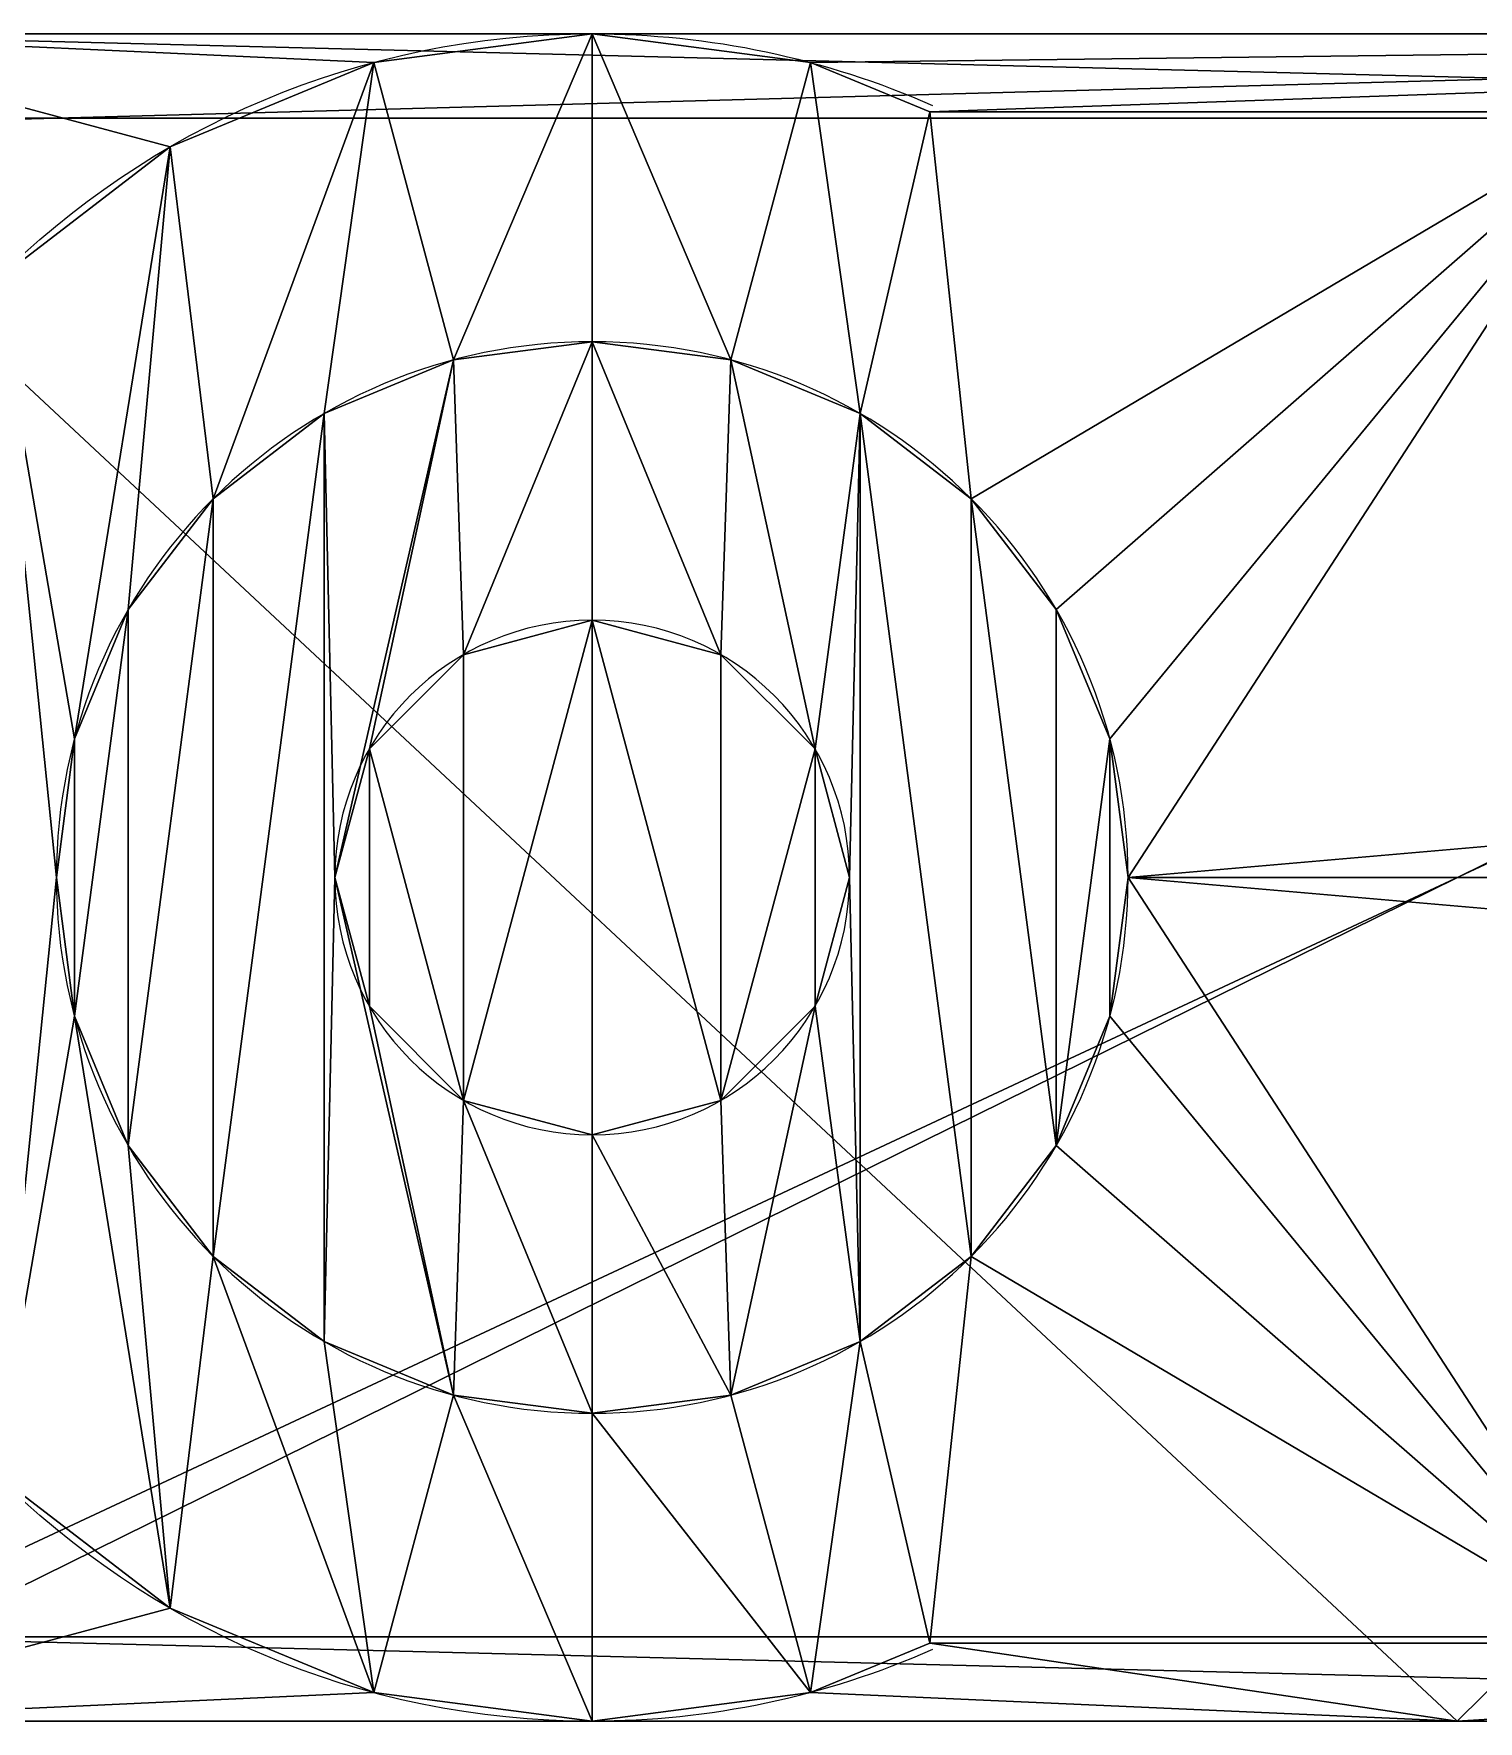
# Model space of a CAD drawing. Extents: x 14.6 to 67.6, y 90.1 to 110.1.
# Drawn here: x 24.21 to 41.33, y 90.14 to 110.14 of the extents above; entities that cross this region are included whole.
import ezdxf

# ---------------------------------------------------------------- set-up
doc = ezdxf.new("R2010")
doc.units = 0
doc.layers.get('0').update_dxf_attribs({"color": 13, "linetype": 'CONTINUOUS'})

# ---------------------------------------------------------------- blocks, each defined once
blk = doc.blocks.new('GROUP_1')
for p, q in [((6.25, 20, 23.65), (46.75, 20, 23.65)), ((16.25, 10, 60), (16.25, 10, 66.849)), ((16.25, 10, 60), (16.25, 10, 53.25)), ((16.25, 10, 53.25), (16.25, 10)), ((6.25, 0, 23.65), (26.5, 0, 23.65)), ((26.5, 0, 44.15), (6.25, 0, 44.15)), ((26.5, 0, 44.15), (26.5, 0, 23.65)), ((46.75, 0, 44.15), (26.5, 0, 44.15)), ((26.5, 0, 23.65), (46.75, 0, 23.65)), ((26.5, 0, 23.65), (26.5, 0, 18.65)), ((26.5, 0, 44.15), (26.5, 0, 53.25))]:
    blk.add_line(p, q)
at = {"color": 250}
for p, q in [((46.75, 20, 18.65), (6.25, 20, 18.65)), ((46.75, 20, 44.15), (6.25, 20, 44.15)), ((6.25, 20, 53.25), (16.25, 20, 53.25)), ((16.25, 20, 53.25), (46.75, 20, 53.25)), ((16.25, 20, 53.25), (16.25, 20, 54.55)), ((13.662, 19.659, 53.25), (13.662, 19.659, 54.55)), ((18.838, 19.659, 53.25), (18.838, 19.659, 54.55)), ((20.25, 19.074, 54.55), (28.5, 19.074, 54.55)), ((20.25, 19.074, 53.25), (41.5, 19.074, 53.25)), ((20.25, 19.074, 53.25), (20.25, 19.074, 54.55)), ((7.25, 19, 17.15), (45.75, 19, 17.15)), ((11.25, 18.66, 53.25), (11.25, 18.66, 54.55)), ((16.25, 16.35, 54.55), (16.25, 16.35, 56.55)), ((14.606, 16.134, 54.55), (14.606, 16.134, 56.55)), ((17.894, 16.134, 54.55), (17.894, 16.134, 56.55)), ((13.075, 15.499, 54.55), (13.075, 15.499, 56.55)), ((19.425, 15.499, 54.55), (19.425, 15.499, 56.55)), ((11.76, 14.49, 54.55), (11.76, 14.49, 56.55)), ((20.74, 14.49, 54.55), (20.74, 14.49, 56.55)), ((10.751, 13.175, 54.55), (10.751, 13.175, 56.55)), ((16.25, 13.05, 56.55), (16.25, 13.05, 60)), ((21.749, 13.175, 54.55), (21.749, 13.175, 56.55)), ((14.725, 12.641, 56.55), (14.725, 12.641, 60)), ((17.775, 12.641, 56.55), (17.775, 12.641, 60)), ((10.116, 11.644, 54.55), (10.116, 11.644, 56.55)), ((22.384, 11.644, 54.55), (22.384, 11.644, 56.55)), ((13.609, 11.525, 56.55), (13.609, 11.525, 60)), ((18.891, 11.525, 56.55), (18.891, 11.525, 60)), ((9.9, 10, 54.55), (9.9, 10, 56.55)), ((13.2, 10, 56.55), (13.2, 10, 60)), ((19.3, 10, 56.55), (19.3, 10, 60)), ((22.6, 10, 54.55), (22.6, 10, 56.55)), ((13.609, 8.475, 56.55), (13.609, 8.475, 60)), ((18.891, 8.475, 56.55), (18.891, 8.475, 60)), ((10.116, 8.356, 54.55), (10.116, 8.356, 56.55)), ((22.384, 8.356, 54.55), (22.384, 8.356, 56.55)), ((14.725, 7.359, 56.55), (14.725, 7.359, 60)), ((17.775, 7.359, 56.55), (17.775, 7.359, 60)), ((10.751, 6.825, 54.55), (10.751, 6.825, 56.55)), ((16.25, 6.95, 56.55), (16.25, 6.95, 60)), ((21.749, 6.825, 54.55), (21.749, 6.825, 56.55)), ((11.76, 5.51, 54.55), (11.76, 5.51, 56.55)), ((20.74, 5.51, 54.55), (20.74, 5.51, 56.55)), ((13.075, 4.501, 54.55), (13.075, 4.501, 56.55)), ((19.425, 4.501, 54.55), (19.425, 4.501, 56.55)), ((14.606, 3.866, 54.55), (14.606, 3.866, 56.55)), ((17.894, 3.866, 54.55), (17.894, 3.866, 56.55)), ((16.25, 3.65, 54.55), (16.25, 3.65, 56.55)), ((11.25, 1.34, 53.25), (11.25, 1.34, 54.55)), ((45.75, 1, 17.15), (7.25, 1, 17.15)), ((20.25, 0.926, 54.55), (28.5, 0.926, 54.55)), ((20.25, 0.926, 53.25), (20.25, 0.926, 54.55)), ((20.25, 0.926, 53.25), (41.5, 0.926, 53.25)), ((13.662, 0.341, 53.25), (13.662, 0.341, 54.55)), ((18.838, 0.341, 53.25), (18.838, 0.341, 54.55)), ((26.5, 0, 18.65), (6.25, 0, 18.65)), ((16.25, 0, 53.25), (6.25, 0, 53.25)), ((16.25, 0, 53.25), (16.25, 0, 54.55)), ((26.5, 0, 53.25), (16.25, 0, 53.25)), ((46.75, 0, 18.65), (26.5, 0, 18.65)), ((46.75, 0, 53.25), (26.5, 0, 53.25))]:
    blk.add_line(p, q, dxfattribs=at)
at = {"color": 250, "extrusion": (2.3066e-32, 3.99515e-32, -1)}
blk.add_circle((-16.25, 10, -54.55), 6.35, dxfattribs=at)
at = {"color": 250, "extrusion": (2.3066e-32, 0, -1)}
blk.add_circle((-16.25, 10, -56.55), 6.35, dxfattribs=at)
at = {"color": 31, "extrusion": (-1.70793e-31, -2.95823e-31, -1)}
blk.add_circle((-16.25, 10, -56.55), 3.05, dxfattribs=at)
at = {"color": 31, "extrusion": (-1.70793e-31, 0, -1)}
blk.add_circle((-16.25, 10, -60), 3.05, dxfattribs=at)
at = {"color": 250, "extrusion": (0, 0, -1)}
for centre, start, end in [((-16.25, 10, -54.55), 0, 90), ((-16.25, 10, -53.25), 0, 90), ((-16.25, 10, -54.55), 90, 113.7878), ((-16.25, 10, -53.25), 90, 113.7878), ((-16.25, 10, -54.55), 270, 0), ((-16.25, 10, -53.25), 270, 0), ((-16.25, 10, -54.55), 246.2122, 270), ((-16.25, 10, -53.25), 246.2122, 270)]:
    blk.add_arc(centre, 10, start, end, dxfattribs=at)
at = {"color": 250}
mesh = blk.add_polyface(dxfattribs=at)
corners = [(9.179, 2.929, 54.55), (10.116, 8.356, 54.55), (9.9, 10, 54.55), (11.25, 1.34, 54.55), (10.751, 6.825, 54.55), (11.76, 5.51, 54.55), (13.662, 0.341, 54.55), (13.075, 4.501, 54.55), (14.606, 3.866, 54.55), (16.25, 0, 54.55), (16.25, 3.65, 54.55), (18.838, 0.341, 54.55), (17.894, 3.866, 54.55), (19.425, 4.501, 54.55), (20.25, 0.926, 54.55), (20.74, 5.51, 54.55), (28.5, 0.926, 54.55), (21.749, 6.825, 54.55), (22.384, 8.356, 54.55), (22.6, 10, 54.55), (27.051, 9.612, 54.55), (27, 10, 54.55), (27.201, 9.25, 54.55), (27.439, 8.939, 54.55), (27.75, 8.701, 54.55), (28.112, 8.551, 54.55), (28.5, 8.5, 54.55), (6.591, 7.412, 54.55), (6.591, 12.588, 54.55), (6.25, 10, 54.55), (7.59, 5, 54.55), (7.59, 15, 54.55), (9.179, 17.071, 54.55), (10.116, 11.644, 54.55), (11.25, 18.66, 54.55), (10.751, 13.175, 54.55), (11.76, 14.49, 54.55), (13.662, 19.659, 54.55), (13.075, 15.499, 54.55), (14.606, 16.134, 54.55), (16.25, 20, 54.55), (16.25, 16.35, 54.55), (17.894, 16.134, 54.55), (18.838, 19.659, 54.55), (19.425, 15.499, 54.55), (20.25, 19.074, 54.55), (20.74, 14.49, 54.55), (28.5, 19.074, 54.55), (21.749, 13.175, 54.55), (22.384, 11.644, 54.55), (27.051, 10.388, 54.55), (27.201, 10.75, 54.55), (27.439, 11.061, 54.55), (27.75, 11.299, 54.55), (28.112, 11.449, 54.55), (28.5, 11.5, 54.55)]
mesh.append_faces([[corners[k] for k in face] for face in [(25, 16, 26), (27, 28, 29), (47, 54, 55)]], dxfattribs={"vtx0": -1, "color": 250})
mesh.append_faces([[corners[k] for k in face] for face in [(1, 3, 4), (4, 3, 5), (5, 6, 7), (7, 6, 8), (8, 9, 10), (10, 11, 12), (12, 11, 13), (13, 14, 15), (15, 16, 17), (17, 16, 18), (18, 16, 19), (20, 16, 22), (22, 16, 23), (23, 16, 24), (24, 16, 25), (28, 30, 31), (31, 30, 32), (32, 33, 34), (34, 36, 37), (37, 39, 40), (40, 42, 43), (43, 44, 45), (45, 46, 47), (50, 19, 21)]], dxfattribs={"vtx0": -1, "vtx1": -1, "color": 250})
mesh.append_faces([[corners[k] for k in face] for face in [(19, 16, 20), (32, 0, 2), (47, 19, 50)]], dxfattribs={"vtx0": -1, "vtx1": -1, "vtx2": -1, "color": 250})
mesh.append_faces([[corners[k] for k in face] for face in [(0, 1, 2), (1, 0, 3), (5, 3, 6), (8, 6, 9), (10, 9, 11), (13, 11, 14), (15, 14, 16), (19, 20, 21), (28, 27, 30), (32, 30, 0), (32, 2, 33), (34, 33, 35), (34, 35, 36), (37, 36, 38), (37, 38, 39), (40, 39, 41), (40, 41, 42), (43, 42, 44), (45, 44, 46), (47, 46, 48), (47, 48, 49), (47, 49, 19), (47, 50, 51), (47, 51, 52), (47, 52, 53), (47, 53, 54)]], dxfattribs={"vtx0": -1, "vtx2": -1, "color": 250})
mesh = blk.add_polyface(dxfattribs=at)
corners = [(6.25, 20, 23.65), (46.75, 20, 18.65), (6.25, 20, 18.65), (46.75, 20, 20.15), (46.75, 20, 23.65)]
mesh.append_faces([[corners[k] for k in face] for face in [(0, 1, 2), (3, 0, 4)]], dxfattribs={"vtx0": -1, "color": 250})
mesh.append_faces([[corners[k] for k in face] for face in [(1, 0, 3)]], dxfattribs={"vtx0": -1, "vtx1": -1, "color": 250})
mesh = blk.add_polyface()
corners = [(46.75, 20, 44.15), (6.25, 18.9, 44.15), (6.25, 20, 44.15), (26.5, 0, 44.15), (46.75, 0, 44.15), (46.75, 18.9, 44.15), (46.75, 1.1, 44.15), (6.25, 10, 44.15), (6.25, 0, 44.15), (6.25, 1.1, 44.15)]
mesh.append_faces([[corners[k] for k in face] for face in [(0, 1, 2), (4, 5, 6), (7, 8, 9)]], dxfattribs={"vtx0": -1})
mesh.append_faces([[corners[k] for k in face] for face in [(3, 0, 4), (8, 1, 3)]], dxfattribs={"vtx0": -1, "vtx1": -1})
mesh.append_faces([[corners[k] for k in face] for face in [(1, 0, 3)]], dxfattribs={"vtx0": -1, "vtx1": -1, "vtx2": -1})
mesh.append_faces([[corners[k] for k in face] for face in [(4, 0, 5), (8, 7, 1)]], dxfattribs={"vtx0": -1, "vtx2": -1})
mesh = blk.add_polyface(dxfattribs=at)
corners = [(6.591, 12.588, 53.25), (6.25, 20, 53.25), (6.25, 10, 53.25), (7.59, 15, 53.25), (9.179, 17.071, 53.25), (11.25, 18.66, 53.25), (13.662, 19.659, 53.25), (16.25, 20, 53.25)]
mesh.append_faces([[corners[k] for k in face] for face in [(0, 1, 2), (1, 6, 7)]], dxfattribs={"vtx0": -1, "color": 250})
mesh.append_faces([[corners[k] for k in face] for face in [(1, 0, 3), (1, 3, 4), (1, 4, 5), (1, 5, 6)]], dxfattribs={"vtx0": -1, "vtx2": -1, "color": 250})
mesh = blk.add_polyface(dxfattribs=at)
corners = [(6.25, 20, 44.15), (46.75, 20, 23.65), (6.25, 20, 23.65), (46.75, 20, 44.15)]
mesh.append_faces([[corners[k] for k in face] for face in [(0, 1, 2), (1, 0, 3)]], dxfattribs={"vtx0": -1, "color": 250})
mesh = blk.add_polyface()
corners = [(46.75, 20, 23.65), (6.25, 0, 23.65), (6.25, 20, 23.65), (26.5, 0, 23.65), (46.75, 0, 23.65)]
mesh.append_faces([[corners[k] for k in face] for face in [(0, 1, 2), (3, 0, 4)]], dxfattribs={"vtx0": -1})
mesh.append_faces([[corners[k] for k in face] for face in [(1, 0, 3)]], dxfattribs={"vtx0": -1, "vtx1": -1})
mesh = blk.add_polyface(dxfattribs=at)
corners = [(6.25, 20, 53.25), (46.75, 20, 44.15), (6.25, 20, 44.15), (46.75, 20, 47.75), (46.75, 20, 53.25), (16.25, 20, 53.25)]
mesh.append_faces([[corners[k] for k in face] for face in [(0, 1, 2), (4, 0, 5)]], dxfattribs={"vtx0": -1, "color": 250})
mesh.append_faces([[corners[k] for k in face] for face in [(1, 0, 3), (3, 0, 4)]], dxfattribs={"vtx0": -1, "vtx1": -1, "color": 250})
mesh = blk.add_polyface(dxfattribs=at)
corners = [(46.75, 20, 18.65), (6.25, 0, 18.65), (6.25, 20, 18.65), (26.5, 0, 18.65), (46.75, 0, 18.65)]
mesh.append_faces([[corners[k] for k in face] for face in [(0, 1, 2), (3, 0, 4)]], dxfattribs={"vtx0": -1, "color": 250})
mesh.append_faces([[corners[k] for k in face] for face in [(1, 0, 3)]], dxfattribs={"vtx0": -1, "vtx1": -1, "color": 250})
mesh = blk.add_polyface(dxfattribs=at)
corners = [(6.25, 20, 18.65), (45.75, 19, 17.15), (7.25, 19, 17.15), (46.75, 20, 18.65)]
mesh.append_faces([[corners[k] for k in face] for face in [(0, 1, 2), (1, 0, 3)]], dxfattribs={"vtx0": -1, "color": 250})
mesh = blk.add_polyface(dxfattribs=at)
corners = [(13.662, 19.659, 54.55), (16.25, 20, 53.25), (13.662, 19.659, 53.25), (16.25, 20, 54.55)]
mesh.append_faces([[corners[k] for k in face] for face in [(0, 1, 2), (1, 0, 3)]], dxfattribs={"vtx0": -1, "color": 250})
mesh = blk.add_polyface(dxfattribs=at)
corners = [(41.553, 14.466, 53.25), (41.5, 14.536, 53.25), (41.5, 14.5, 53.25), (41.5, 19.074, 53.25), (26.5, 0, 53.25), (18.838, 0.341, 53.25), (16.25, 0, 53.25), (20.25, 0.926, 53.25), (41.5, 0.926, 53.25), (46.75, 0, 53.25), (41.5, 5.464, 53.25), (41.527, 5.5, 53.25), (41.553, 5.534, 53.25), (42.446, 7.688, 53.25), (42.75, 10, 53.25), (46.773, 12.372, 53.25), (46.75, 12.402, 53.25), (18.838, 19.659, 53.25), (46.75, 20, 53.25), (16.25, 20, 53.25), (20.25, 19.074, 53.25), (42.446, 12.312, 53.25)]
mesh.append_faces([[corners[k] for k in face] for face in [(0, 1, 2), (4, 5, 6), (17, 18, 19)]], dxfattribs={"vtx0": -1, "color": 250})
mesh.append_faces([[corners[k] for k in face] for face in [(1, 0, 3), (5, 4, 7), (7, 4, 8), (8, 9, 10), (10, 9, 11), (11, 9, 12), (12, 9, 13), (13, 9, 14), (18, 9, 16)]], dxfattribs={"vtx0": -1, "vtx1": -1, "color": 250})
mesh.append_faces([[corners[k] for k in face] for face in [(18, 3, 0), (18, 14, 9)]], dxfattribs={"vtx0": -1, "vtx1": -1, "vtx2": -1, "color": 250})
mesh.append_faces([[corners[k] for k in face] for face in [(8, 4, 9), (18, 17, 20), (18, 20, 3), (18, 0, 21), (18, 21, 14)]], dxfattribs={"vtx0": -1, "vtx2": -1, "color": 250})
mesh.append_faces([[corners[k] for k in face] for face in [(15, 16, 9)]], dxfattribs={"vtx1": -1, "color": 250})
mesh = blk.add_polyface(dxfattribs=at)
corners = [(16.25, 20, 54.55), (18.838, 19.659, 53.25), (16.25, 20, 53.25), (18.838, 19.659, 54.55)]
mesh.append_faces([[corners[k] for k in face] for face in [(0, 1, 2), (1, 0, 3)]], dxfattribs={"vtx0": -1, "color": 250})
mesh = blk.add_polyface(dxfattribs=at)
corners = [(11.25, 18.66, 54.55), (13.662, 19.659, 53.25), (11.25, 18.66, 53.25), (13.662, 19.659, 54.55)]
mesh.append_faces([[corners[k] for k in face] for face in [(0, 1, 2), (1, 0, 3)]], dxfattribs={"vtx0": -1, "color": 250})
mesh = blk.add_polyface(dxfattribs=at)
corners = [(18.838, 19.659, 54.55), (20.25, 19.074, 53.25), (18.838, 19.659, 53.25), (20.25, 19.074, 54.55)]
mesh.append_faces([[corners[k] for k in face] for face in [(0, 1, 2), (1, 0, 3)]], dxfattribs={"vtx0": -1, "color": 250})
mesh = blk.add_polyface(dxfattribs=at)
corners = [(20.25, 19.074, 54.55), (41.5, 19.074, 53.25), (20.25, 19.074, 53.25), (41.5, 19.074, 54.55), (28.5, 19.074, 54.55)]
mesh.append_faces([[corners[k] for k in face] for face in [(0, 1, 2), (3, 0, 4)]], dxfattribs={"vtx0": -1, "color": 250})
mesh.append_faces([[corners[k] for k in face] for face in [(1, 0, 3)]], dxfattribs={"vtx0": -1, "vtx1": -1, "color": 250})
mesh = blk.add_polyface(dxfattribs=at)
corners = [(45.75, 19, 17.15), (7.25, 1, 17.15), (7.25, 19, 17.15), (45.75, 1, 17.15)]
mesh.append_faces([[corners[k] for k in face] for face in [(0, 1, 2), (1, 0, 3)]], dxfattribs={"vtx0": -1, "color": 250})
mesh = blk.add_polyface(dxfattribs=at)
corners = [(9.179, 17.071, 54.55), (11.25, 18.66, 53.25), (9.179, 17.071, 53.25), (11.25, 18.66, 54.55)]
mesh.append_faces([[corners[k] for k in face] for face in [(0, 1, 2), (1, 0, 3)]], dxfattribs={"vtx0": -1, "color": 250})
mesh = blk.add_polyface(dxfattribs=at)
corners = [(10.116, 8.356, 56.55), (10.116, 11.644, 56.55), (9.9, 10, 56.55), (10.751, 13.175, 56.55), (10.751, 6.825, 56.55), (11.76, 14.49, 56.55), (11.76, 5.51, 56.55), (13.075, 15.499, 56.55), (13.075, 4.501, 56.55), (13.2, 10, 56.55), (14.606, 3.866, 56.55), (13.609, 8.475, 56.55), (14.725, 7.359, 56.55), (16.25, 3.65, 56.55), (16.25, 6.95, 56.55), (17.894, 3.866, 56.55), (17.775, 7.359, 56.55), (18.891, 8.475, 56.55), (19.425, 4.501, 56.55), (19.3, 10, 56.55), (14.606, 16.134, 56.55), (13.609, 11.525, 56.55), (14.725, 12.641, 56.55), (16.25, 16.35, 56.55), (16.25, 13.05, 56.55), (17.775, 12.641, 56.55), (17.894, 16.134, 56.55), (18.891, 11.525, 56.55), (19.425, 15.499, 56.55), (20.74, 5.51, 56.55), (20.74, 14.49, 56.55), (21.749, 6.825, 56.55), (21.749, 13.175, 56.55), (22.384, 11.644, 56.55), (22.384, 8.356, 56.55), (22.6, 10, 56.55)]
mesh.append_faces([[corners[k] for k in face] for face in [(0, 1, 2), (33, 34, 35)]], dxfattribs={"vtx0": -1, "color": 250})
mesh.append_faces([[corners[k] for k in face] for face in [(1, 0, 3), (3, 4, 5), (5, 6, 7), (9, 10, 11), (11, 10, 12), (12, 13, 14), (14, 15, 16), (16, 15, 17), (17, 18, 19), (20, 22, 23), (23, 25, 26), (26, 27, 28), (28, 29, 30), (30, 31, 32), (32, 31, 33)]], dxfattribs={"vtx0": -1, "vtx1": -1, "color": 250})
mesh.append_faces([[corners[k] for k in face] for face in [(7, 8, 9), (28, 19, 18)]], dxfattribs={"vtx0": -1, "vtx1": -1, "vtx2": -1, "color": 250})
mesh.append_faces([[corners[k] for k in face] for face in [(3, 0, 4), (5, 4, 6), (7, 6, 8), (9, 8, 10), (12, 10, 13), (14, 13, 15), (17, 15, 18), (9, 20, 7), (20, 9, 21), (20, 21, 22), (23, 22, 24), (23, 24, 25), (26, 25, 27), (28, 27, 19), (28, 18, 29), (30, 29, 31), (33, 31, 34)]], dxfattribs={"vtx0": -1, "vtx2": -1, "color": 250})
mesh = blk.add_polyface(dxfattribs=at)
corners = [(14.606, 16.134, 56.55), (16.25, 16.35, 54.55), (14.606, 16.134, 54.55), (16.25, 16.35, 56.55)]
mesh.append_faces([[corners[k] for k in face] for face in [(0, 1, 2), (1, 0, 3)]], dxfattribs={"vtx0": -1, "color": 250})
mesh = blk.add_polyface(dxfattribs=at)
corners = [(16.25, 16.35, 56.55), (17.894, 16.134, 54.55), (16.25, 16.35, 54.55), (17.894, 16.134, 56.55)]
mesh.append_faces([[corners[k] for k in face] for face in [(0, 1, 2), (1, 0, 3)]], dxfattribs={"vtx0": -1, "color": 250})
mesh = blk.add_polyface(dxfattribs=at)
corners = [(13.075, 15.499, 56.55), (14.606, 16.134, 54.55), (13.075, 15.499, 54.55), (14.606, 16.134, 56.55)]
mesh.append_faces([[corners[k] for k in face] for face in [(0, 1, 2), (1, 0, 3)]], dxfattribs={"vtx0": -1, "color": 250})
mesh = blk.add_polyface(dxfattribs=at)
corners = [(17.894, 16.134, 56.55), (19.425, 15.499, 54.55), (17.894, 16.134, 54.55), (19.425, 15.499, 56.55)]
mesh.append_faces([[corners[k] for k in face] for face in [(0, 1, 2), (1, 0, 3)]], dxfattribs={"vtx0": -1, "color": 250})
mesh = blk.add_polyface(dxfattribs=at)
corners = [(11.76, 14.49, 56.55), (13.075, 15.499, 54.55), (11.76, 14.49, 54.55), (13.075, 15.499, 56.55)]
mesh.append_faces([[corners[k] for k in face] for face in [(0, 1, 2), (1, 0, 3)]], dxfattribs={"vtx0": -1, "color": 250})
mesh = blk.add_polyface(dxfattribs=at)
corners = [(19.425, 15.499, 56.55), (20.74, 14.49, 54.55), (19.425, 15.499, 54.55), (20.74, 14.49, 56.55)]
mesh.append_faces([[corners[k] for k in face] for face in [(0, 1, 2), (1, 0, 3)]], dxfattribs={"vtx0": -1, "color": 250})
mesh = blk.add_polyface(dxfattribs=at)
corners = [(11.76, 14.49, 56.55), (10.751, 13.175, 54.55), (10.751, 13.175, 56.55), (11.76, 14.49, 54.55)]
mesh.append_faces([[corners[k] for k in face] for face in [(0, 1, 2), (1, 0, 3)]], dxfattribs={"vtx0": -1, "color": 250})
mesh = blk.add_polyface(dxfattribs=at)
corners = [(20.74, 14.49, 54.55), (21.749, 13.175, 56.55), (21.749, 13.175, 54.55), (20.74, 14.49, 56.55)]
mesh.append_faces([[corners[k] for k in face] for face in [(0, 1, 2), (1, 0, 3)]], dxfattribs={"vtx0": -1, "color": 250})
mesh = blk.add_polyface(dxfattribs=at)
corners = [(10.751, 13.175, 56.55), (10.116, 11.644, 54.55), (10.116, 11.644, 56.55), (10.751, 13.175, 54.55)]
mesh.append_faces([[corners[k] for k in face] for face in [(0, 1, 2), (1, 0, 3)]], dxfattribs={"vtx0": -1, "color": 250})
at = {"color": 31}
mesh = blk.add_polyface(dxfattribs=at)
corners = [(13.609, 8.475, 60), (13.609, 11.525, 60), (13.2, 10, 60), (14.725, 7.359, 60), (14.725, 12.641, 60), (16.25, 13.05, 60), (16.25, 6.95, 60), (17.775, 7.359, 60), (17.775, 12.641, 60), (18.891, 11.525, 60), (18.891, 8.475, 60), (19.3, 10, 60)]
mesh.append_faces([[corners[k] for k in face] for face in [(0, 1, 2), (9, 10, 11)]], dxfattribs={"vtx0": -1, "color": 31})
mesh.append_faces([[corners[k] for k in face] for face in [(1, 3, 4), (4, 3, 5), (5, 7, 8), (8, 7, 9)]], dxfattribs={"vtx0": -1, "vtx1": -1, "color": 31})
mesh.append_faces([[corners[k] for k in face] for face in [(1, 0, 3), (5, 3, 6), (5, 6, 7), (9, 7, 10)]], dxfattribs={"vtx0": -1, "vtx2": -1, "color": 31})
mesh = blk.add_polyface(dxfattribs=at)
corners = [(14.725, 12.641, 60), (16.25, 13.05, 56.55), (14.725, 12.641, 56.55), (16.25, 13.05, 60)]
mesh.append_faces([[corners[k] for k in face] for face in [(0, 1, 2), (1, 0, 3)]], dxfattribs={"vtx0": -1, "color": 31})
mesh = blk.add_polyface(dxfattribs=at)
corners = [(16.25, 13.05, 60), (17.775, 12.641, 56.55), (16.25, 13.05, 56.55), (17.775, 12.641, 60)]
mesh.append_faces([[corners[k] for k in face] for face in [(0, 1, 2), (1, 0, 3)]], dxfattribs={"vtx0": -1, "color": 31})
at = {"color": 250}
mesh = blk.add_polyface(dxfattribs=at)
corners = [(21.749, 13.175, 54.55), (22.384, 11.644, 56.55), (22.384, 11.644, 54.55), (21.749, 13.175, 56.55)]
mesh.append_faces([[corners[k] for k in face] for face in [(0, 1, 2), (1, 0, 3)]], dxfattribs={"vtx0": -1, "color": 250})
at = {"color": 31}
mesh = blk.add_polyface(dxfattribs=at)
corners = [(14.725, 12.641, 60), (13.609, 11.525, 56.55), (13.609, 11.525, 60), (14.725, 12.641, 56.55)]
mesh.append_faces([[corners[k] for k in face] for face in [(0, 1, 2), (1, 0, 3)]], dxfattribs={"vtx0": -1, "color": 31})
mesh = blk.add_polyface(dxfattribs=at)
corners = [(17.775, 12.641, 56.55), (18.891, 11.525, 60), (18.891, 11.525, 56.55), (17.775, 12.641, 60)]
mesh.append_faces([[corners[k] for k in face] for face in [(0, 1, 2), (1, 0, 3)]], dxfattribs={"vtx0": -1, "color": 31})
at = {"color": 250}
mesh = blk.add_polyface(dxfattribs=at)
corners = [(10.116, 11.644, 56.55), (9.9, 10, 54.55), (9.9, 10, 56.55), (10.116, 11.644, 54.55)]
mesh.append_faces([[corners[k] for k in face] for face in [(0, 1, 2), (1, 0, 3)]], dxfattribs={"vtx0": -1, "color": 250})
mesh = blk.add_polyface(dxfattribs=at)
corners = [(22.384, 11.644, 54.55), (22.6, 10, 56.55), (22.6, 10, 54.55), (22.384, 11.644, 56.55)]
mesh.append_faces([[corners[k] for k in face] for face in [(0, 1, 2), (1, 0, 3)]], dxfattribs={"vtx0": -1, "color": 250})
at = {"color": 31}
mesh = blk.add_polyface(dxfattribs=at)
corners = [(13.609, 11.525, 60), (13.2, 10, 56.55), (13.2, 10, 60), (13.609, 11.525, 56.55)]
mesh.append_faces([[corners[k] for k in face] for face in [(0, 1, 2), (1, 0, 3)]], dxfattribs={"vtx0": -1, "color": 31})
mesh = blk.add_polyface(dxfattribs=at)
corners = [(18.891, 11.525, 56.55), (19.3, 10, 60), (19.3, 10, 56.55), (18.891, 11.525, 60)]
mesh.append_faces([[corners[k] for k in face] for face in [(0, 1, 2), (1, 0, 3)]], dxfattribs={"vtx0": -1, "color": 31})
at = {"color": 250}
mesh = blk.add_polyface(dxfattribs=at)
corners = [(6.25, 0, 53.25), (6.591, 7.412, 53.25), (6.25, 10, 53.25), (7.59, 5, 53.25), (9.179, 2.929, 53.25), (11.25, 1.34, 53.25), (13.662, 0.341, 53.25), (16.25, 0, 53.25)]
mesh.append_faces([[corners[k] for k in face] for face in [(0, 1, 2), (6, 0, 7)]], dxfattribs={"vtx0": -1, "color": 250})
mesh.append_faces([[corners[k] for k in face] for face in [(1, 0, 3), (3, 0, 4), (4, 0, 5), (5, 0, 6)]], dxfattribs={"vtx0": -1, "vtx1": -1, "color": 250})
mesh = blk.add_polyface(dxfattribs=at)
corners = [(9.9, 10, 56.55), (10.116, 8.356, 54.55), (10.116, 8.356, 56.55), (9.9, 10, 54.55)]
mesh.append_faces([[corners[k] for k in face] for face in [(0, 1, 2), (1, 0, 3)]], dxfattribs={"vtx0": -1, "color": 250})
at = {"color": 31}
mesh = blk.add_polyface(dxfattribs=at)
corners = [(13.2, 10, 60), (13.609, 8.475, 56.55), (13.609, 8.475, 60), (13.2, 10, 56.55)]
mesh.append_faces([[corners[k] for k in face] for face in [(0, 1, 2), (1, 0, 3)]], dxfattribs={"vtx0": -1, "color": 31})
mesh = blk.add_polyface(dxfattribs=at)
corners = [(19.3, 10, 56.55), (18.891, 8.475, 60), (18.891, 8.475, 56.55), (19.3, 10, 60)]
mesh.append_faces([[corners[k] for k in face] for face in [(0, 1, 2), (1, 0, 3)]], dxfattribs={"vtx0": -1, "color": 31})
at = {"color": 250}
mesh = blk.add_polyface(dxfattribs=at)
corners = [(22.6, 10, 54.55), (22.384, 8.356, 56.55), (22.384, 8.356, 54.55), (22.6, 10, 56.55)]
mesh.append_faces([[corners[k] for k in face] for face in [(0, 1, 2), (1, 0, 3)]], dxfattribs={"vtx0": -1, "color": 250})
at = {"color": 31}
mesh = blk.add_polyface(dxfattribs=at)
corners = [(14.725, 7.359, 60), (13.609, 8.475, 56.55), (14.725, 7.359, 56.55), (13.609, 8.475, 60)]
mesh.append_faces([[corners[k] for k in face] for face in [(0, 1, 2), (1, 0, 3)]], dxfattribs={"vtx0": -1, "color": 31})
mesh = blk.add_polyface(dxfattribs=at)
corners = [(18.891, 8.475, 56.55), (17.775, 7.359, 60), (17.775, 7.359, 56.55), (18.891, 8.475, 60)]
mesh.append_faces([[corners[k] for k in face] for face in [(0, 1, 2), (1, 0, 3)]], dxfattribs={"vtx0": -1, "color": 31})
at = {"color": 250}
mesh = blk.add_polyface(dxfattribs=at)
corners = [(10.116, 8.356, 56.55), (10.751, 6.825, 54.55), (10.751, 6.825, 56.55), (10.116, 8.356, 54.55)]
mesh.append_faces([[corners[k] for k in face] for face in [(0, 1, 2), (1, 0, 3)]], dxfattribs={"vtx0": -1, "color": 250})
mesh = blk.add_polyface(dxfattribs=at)
corners = [(22.384, 8.356, 54.55), (21.749, 6.825, 56.55), (21.749, 6.825, 54.55), (22.384, 8.356, 56.55)]
mesh.append_faces([[corners[k] for k in face] for face in [(0, 1, 2), (1, 0, 3)]], dxfattribs={"vtx0": -1, "color": 250})
at = {"color": 31}
mesh = blk.add_polyface(dxfattribs=at)
corners = [(16.25, 6.95, 60), (14.725, 7.359, 56.55), (16.25, 6.95, 56.55), (14.725, 7.359, 60)]
mesh.append_faces([[corners[k] for k in face] for face in [(0, 1, 2), (1, 0, 3)]], dxfattribs={"vtx0": -1, "color": 31})
mesh = blk.add_polyface(dxfattribs=at)
corners = [(17.775, 7.359, 60), (16.25, 6.95, 56.55), (17.775, 7.359, 56.55), (16.25, 6.95, 60)]
mesh.append_faces([[corners[k] for k in face] for face in [(0, 1, 2), (1, 0, 3)]], dxfattribs={"vtx0": -1, "color": 31})
at = {"color": 250}
mesh = blk.add_polyface(dxfattribs=at)
corners = [(10.751, 6.825, 56.55), (11.76, 5.51, 54.55), (11.76, 5.51, 56.55), (10.751, 6.825, 54.55)]
mesh.append_faces([[corners[k] for k in face] for face in [(0, 1, 2), (1, 0, 3)]], dxfattribs={"vtx0": -1, "color": 250})
mesh = blk.add_polyface(dxfattribs=at)
corners = [(21.749, 6.825, 54.55), (20.74, 5.51, 56.55), (20.74, 5.51, 54.55), (21.749, 6.825, 56.55)]
mesh.append_faces([[corners[k] for k in face] for face in [(0, 1, 2), (1, 0, 3)]], dxfattribs={"vtx0": -1, "color": 250})
mesh = blk.add_polyface(dxfattribs=at)
corners = [(13.075, 4.501, 56.55), (11.76, 5.51, 54.55), (13.075, 4.501, 54.55), (11.76, 5.51, 56.55)]
mesh.append_faces([[corners[k] for k in face] for face in [(0, 1, 2), (1, 0, 3)]], dxfattribs={"vtx0": -1, "color": 250})
mesh = blk.add_polyface(dxfattribs=at)
corners = [(20.74, 5.51, 56.55), (19.425, 4.501, 54.55), (20.74, 5.51, 54.55), (19.425, 4.501, 56.55)]
mesh.append_faces([[corners[k] for k in face] for face in [(0, 1, 2), (1, 0, 3)]], dxfattribs={"vtx0": -1, "color": 250})
mesh = blk.add_polyface(dxfattribs=at)
corners = [(14.606, 3.866, 56.55), (13.075, 4.501, 54.55), (14.606, 3.866, 54.55), (13.075, 4.501, 56.55)]
mesh.append_faces([[corners[k] for k in face] for face in [(0, 1, 2), (1, 0, 3)]], dxfattribs={"vtx0": -1, "color": 250})
mesh = blk.add_polyface(dxfattribs=at)
corners = [(19.425, 4.501, 56.55), (17.894, 3.866, 54.55), (19.425, 4.501, 54.55), (17.894, 3.866, 56.55)]
mesh.append_faces([[corners[k] for k in face] for face in [(0, 1, 2), (1, 0, 3)]], dxfattribs={"vtx0": -1, "color": 250})
mesh = blk.add_polyface(dxfattribs=at)
corners = [(16.25, 3.65, 56.55), (14.606, 3.866, 54.55), (16.25, 3.65, 54.55), (14.606, 3.866, 56.55)]
mesh.append_faces([[corners[k] for k in face] for face in [(0, 1, 2), (1, 0, 3)]], dxfattribs={"vtx0": -1, "color": 250})
mesh = blk.add_polyface(dxfattribs=at)
corners = [(17.894, 3.866, 56.55), (16.25, 3.65, 54.55), (17.894, 3.866, 54.55), (16.25, 3.65, 56.55)]
mesh.append_faces([[corners[k] for k in face] for face in [(0, 1, 2), (1, 0, 3)]], dxfattribs={"vtx0": -1, "color": 250})
mesh = blk.add_polyface(dxfattribs=at)
corners = [(11.25, 1.34, 54.55), (9.179, 2.929, 53.25), (11.25, 1.34, 53.25), (9.179, 2.929, 54.55)]
mesh.append_faces([[corners[k] for k in face] for face in [(0, 1, 2), (1, 0, 3)]], dxfattribs={"vtx0": -1, "color": 250})
mesh = blk.add_polyface(dxfattribs=at)
corners = [(13.662, 0.341, 54.55), (11.25, 1.34, 53.25), (13.662, 0.341, 53.25), (11.25, 1.34, 54.55)]
mesh.append_faces([[corners[k] for k in face] for face in [(0, 1, 2), (1, 0, 3)]], dxfattribs={"vtx0": -1, "color": 250})
mesh = blk.add_polyface(dxfattribs=at)
corners = [(46.75, 0, 18.65), (7.25, 1, 17.15), (45.75, 1, 17.15), (6.25, 0, 18.65), (26.5, 0, 18.65)]
mesh.append_faces([[corners[k] for k in face] for face in [(0, 1, 2), (3, 0, 4)]], dxfattribs={"vtx0": -1, "color": 250})
mesh.append_faces([[corners[k] for k in face] for face in [(1, 0, 3)]], dxfattribs={"vtx0": -1, "vtx1": -1, "color": 250})
mesh = blk.add_polyface(dxfattribs=at)
corners = [(20.25, 0.926, 54.55), (18.838, 0.341, 53.25), (20.25, 0.926, 53.25), (18.838, 0.341, 54.55)]
mesh.append_faces([[corners[k] for k in face] for face in [(0, 1, 2), (1, 0, 3)]], dxfattribs={"vtx0": -1, "color": 250})
mesh = blk.add_polyface(dxfattribs=at)
corners = [(41.5, 0.926, 54.55), (20.25, 0.926, 53.25), (41.5, 0.926, 53.25), (20.25, 0.926, 54.55), (28.5, 0.926, 54.55)]
mesh.append_faces([[corners[k] for k in face] for face in [(0, 1, 2), (3, 0, 4)]], dxfattribs={"vtx0": -1, "color": 250})
mesh.append_faces([[corners[k] for k in face] for face in [(1, 0, 3)]], dxfattribs={"vtx0": -1, "vtx1": -1, "color": 250})
mesh = blk.add_polyface(dxfattribs=at)
corners = [(16.25, 0, 54.55), (13.662, 0.341, 53.25), (16.25, 0, 53.25), (13.662, 0.341, 54.55)]
mesh.append_faces([[corners[k] for k in face] for face in [(0, 1, 2), (1, 0, 3)]], dxfattribs={"vtx0": -1, "color": 250})
mesh = blk.add_polyface(dxfattribs=at)
corners = [(18.838, 0.341, 54.55), (16.25, 0, 53.25), (18.838, 0.341, 53.25), (16.25, 0, 54.55)]
mesh.append_faces([[corners[k] for k in face] for face in [(0, 1, 2), (1, 0, 3)]], dxfattribs={"vtx0": -1, "color": 250})
mesh = blk.add_polyface(dxfattribs=at)
corners = [(26.5, 0, 44.15), (6.25, 0, 23.65), (26.5, 0, 23.65), (6.25, 0, 44.15)]
mesh.append_faces([[corners[k] for k in face] for face in [(0, 1, 2), (1, 0, 3)]], dxfattribs={"vtx0": -1, "color": 250})
mesh = blk.add_polyface(dxfattribs=at)
corners = [(26.5, 0, 23.65), (6.25, 0, 18.65), (26.5, 0, 18.65), (6.25, 0, 23.65)]
mesh.append_faces([[corners[k] for k in face] for face in [(0, 1, 2), (1, 0, 3)]], dxfattribs={"vtx0": -1, "color": 250})
mesh = blk.add_polyface(dxfattribs=at)
corners = [(26.5, 0, 53.25), (6.25, 0, 44.15), (26.5, 0, 44.15), (6.25, 0, 53.25), (16.25, 0, 53.25)]
mesh.append_faces([[corners[k] for k in face] for face in [(0, 1, 2), (3, 0, 4)]], dxfattribs={"vtx0": -1, "color": 250})
mesh.append_faces([[corners[k] for k in face] for face in [(1, 0, 3)]], dxfattribs={"vtx0": -1, "vtx1": -1, "color": 250})
mesh = blk.add_polyface(dxfattribs=at)
corners = [(46.75, 0, 23.65), (26.5, 0, 18.65), (46.75, 0, 18.65), (26.5, 0, 23.65)]
mesh.append_faces([[corners[k] for k in face] for face in [(0, 1, 2), (1, 0, 3)]], dxfattribs={"vtx0": -1, "color": 250})
mesh = blk.add_polyface(dxfattribs=at)
corners = [(46.75, 0, 53.25), (26.5, 0, 44.15), (46.75, 0, 44.15), (26.5, 0, 53.25)]
mesh.append_faces([[corners[k] for k in face] for face in [(0, 1, 2), (1, 0, 3)]], dxfattribs={"vtx0": -1, "color": 250})
mesh = blk.add_polyface(dxfattribs=at)
corners = [(46.75, 0, 44.15), (26.5, 0, 23.65), (46.75, 0, 23.65), (26.5, 0, 44.15)]
mesh.append_faces([[corners[k] for k in face] for face in [(0, 1, 2), (1, 0, 3)]], dxfattribs={"vtx0": -1, "color": 250})

msp = doc.modelspace()

# ---------------------------------------------------------------- block references
msp.add_blockref('GROUP_1', (14.576, 90.136, -17.15))

doc.saveas('drawing.dxf')
